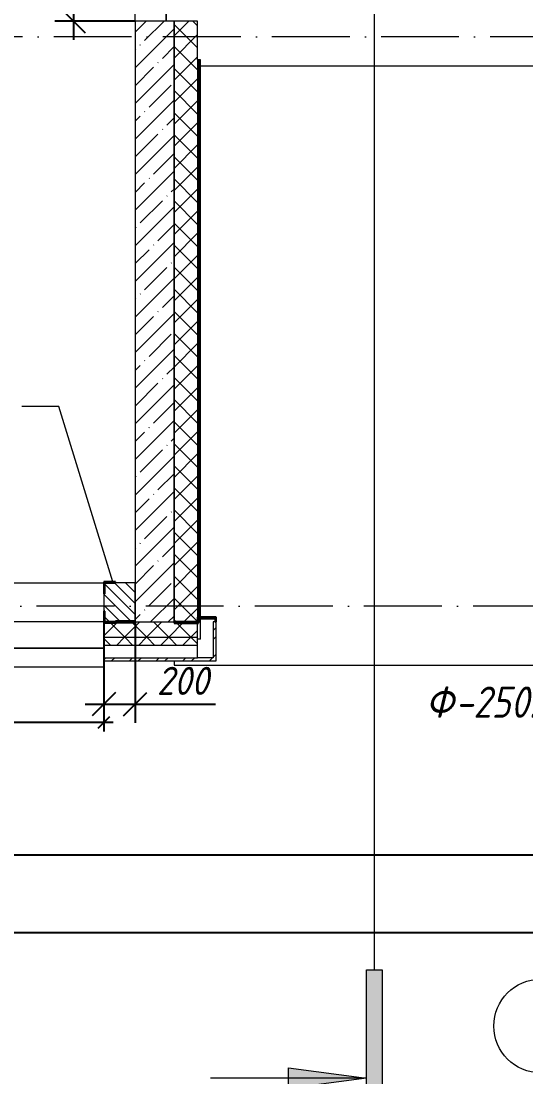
# Model space of a CAD drawing. Header units: millimetres. Extents: x -401725 to 250493, y 305116 to 802890.
# Drawn here: x -115632 to -112393, y 596982 to 603748 of the extents above; entities that cross this region are included whole.
import ezdxf

# ---------------------------------------------------------------- set-up
doc = ezdxf.new("R2010")
doc.units = ezdxf.units.MM
doc.linetypes.add('50_200_ШТРИХ_1Т_ш5_п1_п1_', pattern=[700, 500, -100, 0, -100])
for name, color, linetype, lineweight in [('A-____-____-DIMS', 7, 'Continuous', 9), ('A-FLOR-____-OTLN', 7, 'Continuous', 9), ('A-GENM-____-IDEN', 7, 'Continuous', 9), ('A-GENM-____-MCUT', 7, 'Continuous', 25), ('A-GENM-____-OTLN', 7, 'Continuous', 9), ('A-GENM-____-OTLN-1', 7, 'Continuous', 25), ('A-GLAZ-____-OTLN', 7, 'Continuous', 9), ('A-WALL-____-MCUT', 7, 'Continuous', 13), ('A-WALL-____-MCUT-1', 7, 'Continuous', 9), ('A-WALL-____-MCUT-2', 7, 'Continuous', 50), ('A-WALL-____-MCUT-3', 7, 'Continuous', 9), ('A-WALL-____-OTLN', 7, 'Continuous', 9), ('A-WALL-____-PATT-1', 7, 'Continuous', 9), ('G-____-____-SYMB', 7, 'Continuous', 9), ('S-GRID-____-IDEN', 7, 'Continuous', 9), ('S-GRID-____-OTLN-1', 7, '50_200_ШТРИХ_1Т_ш5_п1_п1_', 9)]:
    doc.layers.add(name, color=color, linetype=linetype, lineweight=lineweight)
for name, color, linetype, lineweight, true_color in [('A-GLAZ-____-OTLN-1', 7, 'Continuous', 9, 0xc0c0c0), ('A-WALL-____-MCUT-7', 7, 'Continuous', 9, 0x000000), ('A-WALL-____-PATT-2', 7, 'Continuous', 9, 0x787878), ('A-WALL-FNSH-MCUT-3', 7, 'Continuous', 9, 0x000000), ('G-____-____-SYMB-1', 9, 'Continuous', 9, 0x808080), ('I-WALL-____-OTLN-1', 7, 'Continuous', 9, 0x000000)]:
    doc.layers.add(name, color=color, linetype=linetype, lineweight=lineweight, true_color=true_color)
doc.styles.add('ISOCPEUR_I', font='isocpeui.ttf', dxfattribs={"width": 0.9, "height": 2.5})
doc.styles.add('ISOCPEUR_I_10', font='isocpeui.ttf', dxfattribs={"width": 0.9, "height": 180})
doc.styles.add('ISOCPEUR_I_14', font='isocpeui.ttf', dxfattribs={"width": 0.9, "height": 180})
doc.styles.add('ISOCPEUR_I_2', font='isocpeui.ttf', dxfattribs={"width": 0.85, "height": 2.3})
doc.styles.add('ISOCPEUR_I_7', font='isocpeui.ttf', dxfattribs={"width": 0.9, "height": 90})
doc.dimstyles.new('ISO-1_8_0_9К_СРЕДНИЙ_Кладочные_2', dxfattribs={"dimscale": 304.8, "dimtxt": 89.638306, "dimasz": 0.246063, "dimexe": 0.19685, "dimexo": 0, "dimgap": 0, "dimtad": 1, "dimdec": 3, "dimrnd": 0.001, "dimdsep": 46, "dimtxsty": 'ISOCPEUR_I_7', "dimblk1": 'OBLIQUE', "dimblk2": 'OBLIQUE', "dimsah": 1, "dimcen": 0.09, "dimdle": 0.19685, "dimazin": 0, "dimtfac": 1, "dimtdec": 4, "dimtix": 1, "dimtmove": 1, "dimatfit": 3, "dimfxl": 1, "dimtvp": 1, "dimtolj": 1, "dimtzin": 0, "dimarcsym": 2})
doc.dimstyles.new('ISO-1_8_0_9К_СРЕДНИЙ_Кладочные_3', dxfattribs={"dimscale": 304.8, "dimtxt": 179.276612, "dimasz": 0.492126, "dimexe": 0.393701, "dimexo": 0, "dimgap": 0, "dimtad": 1, "dimdec": 3, "dimrnd": 0.001, "dimdsep": 46, "dimtxsty": 'ISOCPEUR_I_10', "dimblk1": 'OBLIQUE', "dimblk2": 'OBLIQUE', "dimsah": 1, "dimcen": 0.09, "dimdle": 0.393701, "dimazin": 0, "dimtfac": 1, "dimtdec": 4, "dimtix": 1, "dimtmove": 0, "dimatfit": 3, "dimfxl": 1, "dimtvp": 1, "dimtolj": 1, "dimtzin": 0, "dimarcsym": 2})
doc.dimstyles.new('ISO-1_8_0_9К_СРЕДНИЙ_Кладочные_8', dxfattribs={"dimscale": 304.8, "dimtxt": 179.276612, "dimasz": 0.492126, "dimexe": 0.393701, "dimexo": 0, "dimgap": 0, "dimtad": 1, "dimdec": 3, "dimrnd": 0.001, "dimdsep": 46, "dimtxsty": 'ISOCPEUR_I_14', "dimblk1": 'OBLIQUE', "dimblk2": 'OBLIQUE', "dimsah": 1, "dimcen": 0.09, "dimdle": 0.393701, "dimazin": 0, "dimtfac": 1, "dimtdec": 4, "dimtix": 1, "dimtmove": 0, "dimatfit": 3, "dimfxl": 1, "dimtvp": 1, "dimtolj": 1, "dimtzin": 0, "dimarcsym": 2})
doc.dimstyles.new('ISO-2_5_0_9К_БОЛЬШОЙ_ОСИ', dxfattribs={"dimscale": 304.8, "dimtxt": 248.995294, "dimasz": 0.492126, "dimexe": 0.393701, "dimexo": 0, "dimgap": 0, "dimtad": 1, "dimdec": 0, "dimzin": 0, "dimdsep": 46, "dimtxsty": 'ISOCPEUR_I', "dimblk1": 'OBLIQUE', "dimblk2": 'OBLIQUE', "dimsah": 1, "dimcen": 0.09, "dimdle": 0.393701, "dimazin": 0, "dimtfac": 1, "dimtdec": 4, "dimtix": 1, "dimtmove": 0, "dimatfit": 3, "dimfxl": 1, "dimtvp": 1, "dimtolj": 1, "dimtzin": 0, "dimarcsym": 2})
pattern_1 = [(45, (-175000.74, 544716.51), (-70.71068, 70.71068), []), (135, (-175000.74, 544716.51), (-70.71068, -70.71068), [])]
pattern_2 = [(45, (-175000.74, 544716.51), (-85.53659, 85.53659), []), (45, (-174943.71, 544716.51), (-85.53659, 85.53659), [])]

# ---------------------------------------------------------------- blocks, each defined once
blk = doc.blocks.new('Фахверк_СКБ_Уголок - 250_2700-27497298-АР1_Кладочный план 1 этажа в осях 1-64_Ю-ЯЯ')
at = {"layer": 'A-GENM-____-MCUT'}
for p, q in [((200, 181), (125, 181)), ((125, 181), (125, 106)), ((131, 106), (131, 175)), ((131, 175), (200, 175)), ((200, 175), (200, 181)), ((125, 106), (131, 106)), ((131, -6), (125, -6)), ((125, -6), (125, -81)), ((131, -75), (131, -6)), ((125, -81), (200, -81)), ((200, -75), (131, -75)), ((200, -81), (200, -75))]:
    blk.add_line(p, q, dxfattribs=at)
blk = doc.blocks.new('Отлив_СКБ - Отлив витража_120_НВФ-31885687-АР1_Кладочный план 1 этажа в осях 1-64_Ю-ЯЯ')
at = {"layer": 'A-GLAZ-____-OTLN'}
for p, q in [((0, 0), (1800, 0)), ((1800, -2), (0, -2)), ((0, -120), (0, -83)), ((0, -120), (1800, -120)), ((1800, -83), (1800, -120))]:
    blk.add_line(p, q, dxfattribs=at)
blk = doc.blocks.new('О_Общий_Откосы металлические_СКБ_Боковой - О_Общий_Откосы металлические_СКБ_Боковой-32003645-АР1_Кладочный план 1 этажа в осях 1-64_Ю-ЯЯ')
at = {"layer": 'A-GENM-____-MCUT'}
for p, q in [((0, 0), (-120, 0)), ((-120, 0), (-120, -30)), ((0, -30), (0, 0)), ((-120, -30), (-270, -30)), ((-270, -30), (-270, -37)), ((-270, -37), (-113, -37)), ((-113, -37), (-113, -7)), ((-113, -7), (-7, -7)), ((-7, -7), (-7, -30)), ((-7, -30), (0, -30))]:
    blk.add_line(p, q, dxfattribs=at)
blk = doc.blocks.new('Отлив_СКБ1 - Отлив в уровне цоколя _RAL 1019_-32318041-АР1_Кладочный план 1 этажа в осях 1-64_Ю-ЯЯ')
at = {"layer": 'A-GLAZ-____-OTLN-1'}
blk.add_hatch(color=256, dxfattribs=at).paths.add_polyline_path([(98, 2), (0, 2), (0, 0), (98, 0)], flags=0)
at = {"layer": 'A-GLAZ-____-OTLN'}
for p in [(0, 2), (98, 0)]:
    blk.add_line(p, (0, 0), dxfattribs=at)
blk = doc.blocks.new('Ось сетки - Круг_Ø6_00__ISO-2_5_0_9K_-25732049-АР1_Кладочный план 1 этажа в осях 1-64_Ю-ЯЯ')
at = {"layer": 'S-GRID-____-IDEN'}
blk.add_circle((0, 0), 3, dxfattribs=at)
blk = doc.blocks.new('Разрез - Концевая часть разреза-18266132-АР1_Кладочный план 1 этажа в осях 1-64_Ю-ЯЯ')
at = {"layer": 'G-____-____-SYMB'}
for points in [[(0, 0.5), (0, -0.5), (-9, -0.5), (-9, 0.5)], [(-6.292, -5.5), (-7.609, -5.5), (-6.95, -0.5)]]:
    blk.add_hatch(color=256, dxfattribs=at).paths.add_polyline_path(points, flags=0)
for p, q in [((0, 0.5), (-9, 0.5)), ((-9, 0.5), (-9, -0.5)), ((0, -0.5), (0, 0.5)), ((-9, -0.5), (0, -0.5)), ((-6.95, -0.5), (-7.609, -5.5)), ((-6.95, -0.5), (-6.95, -10.5)), ((-6.292, -5.5), (-6.95, -0.5)), ((-7.609, -5.5), (-6.292, -5.5))]:
    blk.add_line(p, q, dxfattribs=at)
blk = doc.blocks.new('_Oblique')
at = {"color": 0, "linetype": 'ByBlock', "lineweight": -2}
blk.add_line((-0.5, -0.5), (0.5, 0.5), dxfattribs=at)
blk = doc.blocks.new('*D12011')
at = {"layer": 'A-____-____-DIMS', "color": 0, "lineweight": -2, "transparency": 16777216}
for p, q in [((-117500.7, 598511), (-117500.7, 598285)), ((-112000.7, 598511), (-112000.7, 598285)), ((-117620.7, 598405), (-111880.7, 598405))]:
    blk.add_line(p, q, dxfattribs=at)
at = {"layer": 'Defpoints', "color": 0, "transparency": 16777216}
for p in [(-117500.7, 598511), (-112000.7, 598511), (-112000.7, 598405)]:
    blk.add_point(p, dxfattribs=at)
at = {"layer": 'A-____-____-DIMS', "color": 0, "lineweight": -2, "transparency": 16777216, "xscale": 150, "yscale": 150, "zscale": 150, "rotation": 180}
blk.add_blockref('_Oblique', (-117500.7, 598405), dxfattribs=at)
at = {"layer": 'A-____-____-DIMS', "color": 0, "lineweight": -2, "transparency": 16777216, "xscale": 150, "yscale": 150, "zscale": 150}
blk.add_blockref('_Oblique', (-112000.7, 598405), dxfattribs=at)
at = {"layer": 'A-____-____-DIMS', "color": 0, "transparency": 16777216, "insert": (-114750.7, 598406.2), "char_height": 2.5, "width": 758.478, "attachment_point": 5, "style": 'ISOCPEUR_I'}
blk.add_mtext('\\A1;5500', dxfattribs=at)
blk = doc.blocks.new('*D12083')
at = {"layer": 'A-____-____-DIMS', "color": 0, "lineweight": -2, "transparency": 16777216}
for p, q in [((-177350.7, 598014.2), (-177350.7, 597788.2)), ((-103950.7, 598014.2), (-103950.7, 597788.2)), ((-177470.7, 597908.2), (-103830.7, 597908.2))]:
    blk.add_line(p, q, dxfattribs=at)
at = {"layer": 'Defpoints', "color": 0, "transparency": 16777216}
for p in [(-177350.7, 598014.2), (-103950.7, 598014.2), (-103950.7, 597908.2)]:
    blk.add_point(p, dxfattribs=at)
at = {"layer": 'A-____-____-DIMS', "color": 0, "lineweight": -2, "transparency": 16777216, "xscale": 150, "yscale": 150, "zscale": 150, "rotation": 180}
blk.add_blockref('_Oblique', (-177350.7, 597908.2), dxfattribs=at)
at = {"layer": 'A-____-____-DIMS', "color": 0, "lineweight": -2, "transparency": 16777216, "xscale": 150, "yscale": 150, "zscale": 150}
blk.add_blockref('_Oblique', (-103950.7, 597908.2), dxfattribs=at)
at = {"layer": 'A-____-____-DIMS', "color": 0, "transparency": 16777216, "insert": (-140650.7, 597909.4), "char_height": 2.5, "width": 971.082, "attachment_point": 5, "style": 'ISOCPEUR_I'}
blk.add_mtext('\\A1;73400', dxfattribs=at)
blk = doc.blocks.new('*D12385')
at = {"layer": 'A-____-____-DIMS', "color": 0, "lineweight": -2, "transparency": 16777216}
for p, q in [((-116900.7, 599891.6), (-116900.7, 599195)), ((-115100.7, 599891.6), (-115100.7, 599195)), ((-116960.7, 599255), (-115040.7, 599255))]:
    blk.add_line(p, q, dxfattribs=at)
at = {"layer": 'Defpoints', "color": 0, "transparency": 16777216}
for p in [(-116900.7, 599891.6), (-115100.7, 599891.6), (-115100.7, 599255)]:
    blk.add_point(p, dxfattribs=at)
at = {"layer": 'A-____-____-DIMS', "color": 0, "lineweight": -2, "transparency": 16777216, "xscale": 75, "yscale": 75, "zscale": 75, "rotation": 180}
blk.add_blockref('_Oblique', (-116900.7, 599255), dxfattribs=at)
at = {"layer": 'A-____-____-DIMS', "color": 0, "lineweight": -2, "transparency": 16777216, "xscale": 75, "yscale": 75, "zscale": 75}
blk.add_blockref('_Oblique', (-115100.7, 599255), dxfattribs=at)
at = {"layer": 'A-____-____-DIMS', "color": 0, "transparency": 16777216, "insert": (-116000.7, 599300), "char_height": 90, "width": 504.733, "attachment_point": 5, "style": 'ISOCPEUR_I_7'}
blk.add_mtext('\\A1;1800', dxfattribs=at)
blk = doc.blocks.new('*D12386')
at = {"layer": 'A-____-____-DIMS', "color": 0, "lineweight": -2, "transparency": 16777216}
for p, q in [((-115100.7, 599891.6), (-115100.7, 599250.1)), ((-114900.7, 599897.6), (-114900.7, 599250.1)), ((-115220.7, 599370.1), (-114900.7, 599370.1)), ((-114900.7, 599370.1), (-114384.7, 599370.1))]:
    blk.add_line(p, q, dxfattribs=at)
at = {"layer": 'Defpoints', "color": 0, "transparency": 16777216}
for p in [(-115100.7, 599891.6), (-114900.7, 599897.6), (-114900.7, 599370.1)]:
    blk.add_point(p, dxfattribs=at)
at = {"layer": 'A-____-____-DIMS', "color": 0, "lineweight": -2, "transparency": 16777216, "xscale": 150, "yscale": 150, "zscale": 150, "rotation": 180}
blk.add_blockref('_Oblique', (-115100.7, 599370.1), dxfattribs=at)
at = {"layer": 'A-____-____-DIMS', "color": 0, "lineweight": -2, "transparency": 16777216, "xscale": 150, "yscale": 150, "zscale": 150}
blk.add_blockref('_Oblique', (-114900.7, 599370.1), dxfattribs=at)
at = {"layer": 'A-____-____-DIMS', "color": 0, "transparency": 16777216, "insert": (-114761.5, 599610.1), "char_height": 180, "width": 409.578, "attachment_point": 1, "line_spacing_factor": 1.149209, "style": 'ISOCPEUR_I_10'}
blk.add_mtext('\\A1;200', dxfattribs=at)
blk = doc.blocks.new('*D13285')
at = {"layer": 'A-____-____-DIMS', "color": 0, "lineweight": -2, "transparency": 16777216}
for p, q in [((-115296.4, 607817.6), (-115296.4, 603627.6)), ((-114900.7, 607697.6), (-115416.4, 607697.6)), ((-114900.7, 603747.6), (-115416.4, 603747.6))]:
    blk.add_line(p, q, dxfattribs=at)
at = {"layer": 'Defpoints', "color": 0, "transparency": 16777216}
for p in [(-114900.7, 607697.6), (-115296.4, 603747.6), (-114900.7, 603747.6)]:
    blk.add_point(p, dxfattribs=at)
at = {"layer": 'A-____-____-DIMS', "color": 0, "lineweight": -2, "transparency": 16777216, "xscale": 150, "yscale": 150, "zscale": 150}
for p, rotation in [((-115296.4, 607697.6), 90), ((-115296.4, 603747.6), 270)]:
    blk.add_blockref('_Oblique', p, dxfattribs=dict(at, rotation=rotation))
at = {"layer": 'A-____-____-DIMS', "color": 0, "transparency": 16777216, "insert": (-115386.4, 605722.6), "char_height": 180, "width": 546.104, "attachment_point": 5, "rotation": 90, "style": 'ISOCPEUR_I_14'}
blk.add_mtext('\\A1;3950', dxfattribs=at)

msp = doc.modelspace()

# ---------------------------------------------------------------- hatches: boundary and pattern name
at = {"layer": 'A-WALL-____-PATT-1'}
h = msp.add_hatch(dxfattribs=at)
h.set_pattern_fill('FP_6', color=256, style=0, pattern_type=2)
h.set_pattern_definition([(135, (-175000.736, 544716.51), (-35.35534, -35.35534), [])])
h.paths.add_polyline_path([(-114921.4931, 599897.5526), (-114900.7357, 599897.5526), (-114900.7357, 600147.5526), (-115094.7357, 600147.5526), (-115094.7357, 600078.5526), (-115100.7357, 600078.5526), (-115100.7357, 599966.5526), (-115094.7357, 599966.5526), (-115094.7357, 599897.5526), (-115025.7357, 599897.5526)], flags=0)
h.paths.add_polyline_path([(-117130.8234, 599897.5526), (-116906.7357, 599897.5526), (-116906.7357, 599966.5526), (-116900.7357, 599966.5526), (-116900.7357, 600078.5526), (-116906.7357, 600078.5526), (-116906.7357, 600147.5526), (-117250.7357, 600147.5526), (-117250.7357, 599897.5526)], flags=0)
at = {"layer": 'A-WALL-____-PATT-2'}
h = msp.add_hatch(dxfattribs=at)
h.set_pattern_fill('FP_2', color=256, style=0, pattern_type=2)
h.set_pattern_definition([(45, (-175000.74, 544716.51), (-114.04925, 114.04925), []), (45, (-174886.69, 544716.51), (-114.04925, 114.04925), [201.612, -40.322, 3.353, -36.97])])
h.paths.add_polyline_path([(-114900.7357, 599897.5526), (-114650.7357, 599897.5526), (-114650.7357, 603747.5526), (-114900.7357, 603747.5526), (-114900.7357, 601941.4693)], flags=0)
h = msp.add_hatch(dxfattribs=at)
h.set_pattern_fill('FP_1', color=256, style=0, pattern_type=2)
h.set_pattern_definition(pattern_1)
h.paths.add_polyline_path([(-114650.7357, 599897.5526), (-114500.7357, 599897.5526), (-114500.7357, 603747.5526), (-114650.7357, 603747.5526), (-114650.7357, 601941.4693)], flags=0)
h = msp.add_hatch(dxfattribs=at)
h.set_pattern_fill('FP_1', color=256, style=0, pattern_type=2)
h.set_pattern_definition(pattern_1)
h.paths.add_polyline_path([(-123758.8145, 599797.5526), (-122900.7357, 599797.5526), (-122900.7357, 599891.5526), (-122975.7357, 599891.5526), (-122975.7357, 599897.5526), (-124025.7357, 599897.5526), (-124025.7357, 599891.5526), (-124100.7357, 599891.5526), (-124100.7357, 599797.5526), (-124025.7357, 599797.5526)], flags=0)
h.paths.add_polyline_path([(-129503.0734, 599797.5526), (-128900.7357, 599797.5526), (-128900.7357, 599891.5526), (-128975.7357, 599891.5526), (-128975.7357, 599897.5526), (-129765.7357, 599897.5526), (-129765.7357, 599797.5526)], flags=0)
h.paths.add_polyline_path([(-114500.7357, 599797.5526), (-114500.7357, 599897.5526), (-115025.7357, 599897.5526), (-115025.7357, 599891.5526), (-115100.7357, 599891.5526), (-115100.7357, 599797.5526), (-114921.4931, 599797.5526)], flags=0)
h.paths.add_polyline_path([(-127100.7357, 599797.5526), (-125900.7357, 599797.5526), (-125900.7357, 599891.5526), (-125975.7357, 599891.5526), (-125975.7357, 599897.5526), (-127025.7357, 599897.5526), (-127025.7357, 599891.5526), (-127100.7357, 599891.5526)], flags=0)
h.paths.add_polyline_path([(-116900.7357, 599797.5526), (-116900.7357, 599891.5526), (-116975.7357, 599891.5526), (-116975.7357, 599897.5526), (-118025.7357, 599897.5526), (-118025.7357, 599891.5526), (-118100.7357, 599891.5526), (-118100.7357, 599797.5526), (-117130.8234, 599797.5526)], flags=0)
h.paths.add_polyline_path([(-121025.7357, 599797.5526), (-119900.7357, 599797.5526), (-119900.7357, 599891.5526), (-119975.7357, 599891.5526), (-119975.7357, 599897.5526), (-121025.7357, 599897.5526), (-121025.7357, 599891.5526), (-121100.7357, 599891.5526), (-121100.7357, 599797.5526)], flags=0)
h = msp.add_hatch(dxfattribs=at)
h.set_pattern_fill('FP_3', color=256, style=0, pattern_type=2)
h.set_pattern_definition(pattern_2)
h.paths.add_polyline_path([(-114400.7357, 599667.5526), (-114380.7357, 599667.5526), (-114380.7357, 599897.5526), (-114400.7357, 599897.5526)], flags=0)
h = msp.add_hatch(dxfattribs=at)
h.set_pattern_fill('FP_1', color=256, style=0, pattern_type=2)
h.set_pattern_definition(pattern_1)
h.paths.add_polyline_path([(-121100.7357, 599747.5526), (-119900.7357, 599747.5526), (-119900.7357, 599797.5526), (-121100.7357, 599797.5526)], flags=0)
h.paths.add_polyline_path([(-129503.0734, 599747.5526), (-128900.7357, 599747.5526), (-128900.7357, 599797.5526), (-129765.7357, 599797.5526), (-129765.7357, 599747.5526)], flags=0)
h.paths.add_polyline_path([(-114500.7357, 599747.5526), (-114500.7357, 599797.5526), (-115100.7357, 599797.5526), (-115100.7357, 599747.5526), (-114921.4931, 599747.5526)], flags=0)
h.paths.add_polyline_path([(-117130.8234, 599747.5526), (-116900.7357, 599747.5526), (-116900.7357, 599797.5526), (-118100.7357, 599797.5526), (-118100.7357, 599747.5526), (-117572.6895, 599747.5526)], flags=0)
h.paths.add_polyline_path([(-127100.7357, 599747.5526), (-125900.7357, 599747.5526), (-125900.7357, 599797.5526), (-127100.7357, 599797.5526)], flags=0)
h.paths.add_polyline_path([(-124100.7357, 599747.5526), (-122900.7357, 599747.5526), (-122900.7357, 599797.5526), (-124100.7357, 599797.5526)], flags=0)
h = msp.add_hatch(dxfattribs=at)
h.set_pattern_fill('FP_3', color=256, style=0, pattern_type=2)
h.set_pattern_definition(pattern_2)
h.paths.add_polyline_path([(-116900.7357, 599647.5526), (-116900.7357, 599667.5526), (-118100.7357, 599667.5526), (-118100.7357, 599647.5526), (-117130.8234, 599647.5526)], flags=0)
h.paths.add_polyline_path([(-114380.7357, 599647.5526), (-114380.7357, 599667.5526), (-115100.7357, 599667.5526), (-115100.7357, 599647.5526), (-114921.4931, 599647.5526)], flags=0)
h.paths.add_polyline_path([(-126410.0109, 599647.5526), (-125900.7357, 599647.5526), (-125900.7357, 599667.5526), (-127100.7357, 599667.5526), (-127100.7357, 599647.5526)], flags=0)
h.paths.add_polyline_path([(-128900.7357, 599647.5526), (-128900.7357, 599667.5526), (-129765.7357, 599667.5526), (-129765.7357, 599647.5526), (-129061.2074, 599647.5526)], flags=0)
h.paths.add_polyline_path([(-124100.7357, 599647.5526), (-122900.7357, 599647.5526), (-122900.7357, 599667.5526), (-124100.7357, 599667.5526)], flags=0)
h.paths.add_polyline_path([(-121100.7357, 599647.5526), (-119900.7357, 599647.5526), (-119900.7357, 599667.5526), (-121100.7357, 599667.5526)], flags=0)

# ---------------------------------------------------------------- linework, layer by layer
at = {"layer": 'A-FLOR-____-OTLN'}
for p, q in [((-114700.7357, 603747.5526), (-114700.7357, 607697.5526)), ((-114480.7357, 603460.5526), (-111900.7357, 603460.5526)), ((-114650.7357, 599647.5526), (-114650.7357, 599620.5526)), ((-114650.7357, 599620.5526), (-111750.7357, 599620.5526))]:
    msp.add_line(p, q, dxfattribs=at)
at = {"layer": 'A-GENM-____-IDEN'}
for p, q in [((-115390.843, 601278.5836), (-115626.632, 601278.5836)), ((-115042.4024, 600153.5526), (-115390.843, 601278.5836))]:
    msp.add_line(p, q, dxfattribs=at)
at = {"layer": 'A-WALL-____-MCUT'}
for p, q in [((-115100.7357, 599667.5526), (-115100.7357, 599891.5526)), ((-114900.7357, 599897.5526), (-114500.7357, 599897.5526)), ((-114500.7357, 599667.5526), (-114500.7357, 599897.5526)), ((-115100.7357, 599667.5526), (-114500.7357, 599667.5526))]:
    msp.add_line(p, q, dxfattribs=at)
at = {"layer": 'A-WALL-____-MCUT-1'}
for p, q in [((-114900.7357, 600147.5526), (-115025.7357, 600147.5526)), ((-114900.7357, 599897.5526), (-114900.7357, 600147.5526)), ((-115100.7357, 600078.5526), (-115100.7357, 599966.5526))]:
    msp.add_line(p, q, dxfattribs=at)
at = {"layer": 'A-WALL-____-MCUT-2'}
msp.add_line((-115025.7357, 599897.5526), (-114900.7357, 599897.5526), dxfattribs=at)
at = {"layer": 'A-WALL-____-MCUT-3'}
for p, q in [((-114650.7357, 603747.5526), (-114900.7357, 603747.5526)), ((-114900.7357, 603747.5526), (-114900.7357, 599897.5526)), ((-114650.7357, 599897.5526), (-114650.7357, 603747.5526)), ((-114900.7357, 599897.5526), (-114650.7357, 599897.5526))]:
    msp.add_line(p, q, dxfattribs=at)
at = {"layer": 'A-WALL-____-MCUT-7'}
for p, q in [((-114500.7357, 603747.5526), (-114650.7357, 603747.5526)), ((-114650.7357, 603747.5526), (-114650.7357, 599897.5526)), ((-114500.7357, 603499.0526), (-114500.7357, 603747.5526)), ((-114494.7357, 603499.0526), (-114494.7357, 599897.5526)), ((-114488.7357, 603499.0526), (-114488.7357, 599897.5526)), ((-114500.7357, 599897.5526), (-114500.7357, 599897.5526)), ((-114500.7357, 599797.5526), (-115100.7357, 599797.5526)), ((-114500.7357, 599747.5526), (-115100.7357, 599747.5526))]:
    msp.add_line(p, q, dxfattribs=at)
at = {"layer": 'A-WALL-____-OTLN'}
for p, q in [((-116900.7357, 600147.5526), (-115100.7357, 600147.5526)), ((-115100.7357, 599897.5526), (-116900.7357, 599897.5526)), ((-114480.7357, 599787.5526), (-114480.7357, 599897.5526)), ((-114480.7357, 599787.5526), (-114500.7357, 599787.5526))]:
    msp.add_line(p, q, dxfattribs=at)
at = {"layer": 'A-WALL-FNSH-MCUT-3'}
for p, q in [((-114480.7357, 603499.0526), (-114500.7357, 603499.0526)), ((-114500.7357, 603499.0526), (-114500.7357, 599897.5526)), ((-114480.7357, 599897.5526), (-114480.7357, 603499.0526)), ((-114500.7357, 599897.5526), (-114480.7357, 599897.5526)), ((-114400.7357, 599897.5526), (-114400.7357, 599667.5526)), ((-114380.7357, 599897.5526), (-114400.7357, 599897.5526)), ((-114380.7357, 599647.5526), (-114380.7357, 599897.5526)), ((-115100.7357, 599647.5526), (-115100.7357, 599667.5526)), ((-115100.7357, 599647.5526), (-114380.7357, 599647.5526)), ((-114400.7357, 599667.5526), (-114500.7357, 599667.5526))]:
    msp.add_line(p, q, dxfattribs=at)
at = {"layer": 'G-____-____-SYMB-1'}
msp.add_line((-113366.427, 632257.0061), (-113366.427, 597668.5442), dxfattribs=at)
at = {"layer": 'I-WALL-____-OTLN-1'}
for p, q in [((-114900.7357, 603747.5526), (-114900.7357, 607697.5526)), ((-114700.7357, 607697.5526), (-114700.7357, 603747.5526))]:
    msp.add_line(p, q, dxfattribs=at)
at = {"layer": 'S-GRID-____-OTLN-1'}
for p, q in [((-99520.6953, 603647.5526), (-179669.5059, 603647.5526)), ((-70926.3291, 599997.5526), (-179669.5059, 599997.5526))]:
    msp.add_line(p, q, dxfattribs=at)

# ---------------------------------------------------------------- block references
at = {"layer": 'A-GENM-____-OTLN'}
msp.add_blockref('О_Общий_Откосы металлические_СКБ_Боковой - О_Общий_Откосы металлические_СКБ_Боковой-32003645-АР1_Кладочный план 1 этажа в осях 1-64_Ю-ЯЯ', (-114380.7357, 599927.5526), dxfattribs=at)
at = {"layer": 'A-GENM-____-OTLN-1'}
msp.add_blockref('Фахверк_СКБ_Уголок - 250_2700-27497298-АР1_Кладочный план 1 этажа в осях 1-64_Ю-ЯЯ', (-115225.7357, 599972.5526), dxfattribs=at)
at = {"layer": 'A-GLAZ-____-OTLN'}
msp.add_blockref('Отлив_СКБ - Отлив витража_120_НВФ-31885687-АР1_Кладочный план 1 этажа в осях 1-64_Ю-ЯЯ', (-116900.7357, 599730.5526), dxfattribs=at)
at = {"layer": 'A-GLAZ-____-OTLN', "rotation": 180}
msp.add_blockref('Отлив_СКБ1 - Отлив в уровне цоколя _RAL 1019_-32318041-АР1_Кладочный план 1 этажа в осях 1-64_Ю-ЯЯ', (-114402.744, 599669.5526), dxfattribs=at)
at = {"layer": 'G-____-____-SYMB', "extrusion": (0, 0, -1), "xscale": 99.99999999999993, "yscale": 99.99999999999993, "zscale": 99.99999999999993, "rotation": 90.00000000000053}
msp.add_blockref('Разрез - Концевая часть разреза-18266132-АР1_Кладочный план 1 этажа в осях 1-64_Ю-ЯЯ', (113366.427, 597668.5442), dxfattribs=at)
at = {"layer": 'S-GRID-____-IDEN', "xscale": 99.99999999999993, "yscale": 99.99999999999993, "zscale": 99.99999999999993, "rotation": 180}
msp.add_blockref('Ось сетки - Круг_Ø6_00__ISO-2_5_0_9K_-25732049-АР1_Кладочный план 1 этажа в осях 1-64_Ю-ЯЯ', (-112299.2046, 597308.0984), dxfattribs=at)

# ---------------------------------------------------------------- texts
at = {"layer": 'A-GENM-____-IDEN', "char_height": 200, "attachment_point": 1, "style": 'ISOCPEUR_I_2'}
for s, insert, width in [('\\fISOCPEUR|b0|i1|c204|p34|;\\W.9;Ф', (-113037.0657, 599483.7212), 230.886), ('-250.3', (-112846.5657, 599483.7212), 865.8225)]:
    msp.add_mtext(s, dxfattribs=dict(at, insert=insert, width=width))

# ---------------------------------------------------------------- dimensions: what is measured, and where the dimension line sits
at = {"layer": 'A-____-____-DIMS'}
dim = msp.add_linear_dim(base=(-115296.4346, 603747.5526), p1=(-114900.7357, 607697.5526), p2=(-114900.7357, 603747.5526), angle=90, dimstyle='ISO-1_8_0_9К_СРЕДНИЙ_Кладочные_8', override={"dimpost": '<>', "dimfxl": 3950}, dxfattribs=at)
dim.commit()
dim.dimension.update_dxf_attribs({"geometry": '*D13285', "text_midpoint": (-115386.4346, 605722.5526)})
for base, p1, p2, dimstyle, override, picture, middle in [((-115100.7357, 599254.9777), (-116900.7357, 599891.5526), (-115100.7357, 599891.5526), 'ISO-1_8_0_9К_СРЕДНИЙ_Кладочные_2', {"dimpost": '<>', "dimfxl": 1800}, '*D12385', (-116000.7357, 599299.9777)), ((-112000.7357, 598404.9777), (-117500.7357, 598511.0437), (-112000.7357, 598511.0437), 'ISO-2_5_0_9К_БОЛЬШОЙ_ОСИ', {"dimpost": '<>', "dimfxl": 5500}, '*D12011', (-114750.7357, 598406.2277)), ((-103950.7357, 597908.1774), (-177350.7357, 598014.2434), (-103950.7357, 598014.2434), 'ISO-2_5_0_9К_БОЛЬШОЙ_ОСИ', {"dimpost": '<>', "dimfxl": 73400}, '*D12083', (-140650.7357, 597909.4435))]:
    dim = msp.add_linear_dim(base=base, p1=p1, p2=p2, dimstyle=dimstyle, override=override, dxfattribs=at)
    dim.commit()
    dim.dimension.update_dxf_attribs({"geometry": picture, "text_midpoint": middle})
dim = msp.add_linear_dim(base=(-114900.7357, 599370.1397), p1=(-115100.7357, 599891.5526), p2=(-114900.7357, 599897.5526), dimstyle='ISO-1_8_0_9К_СРЕДНИЙ_Кладочные_3', override={"dimpost": '<>', "dimfxl": 200.08998}, dxfattribs=at)
dim.commit()
dim.dimension.update_dxf_attribs({"geometry": '*D12386', "text_midpoint": (-114556.7271, 599370.1397), "dimtype": 160})

doc.saveas('drawing.dxf')
